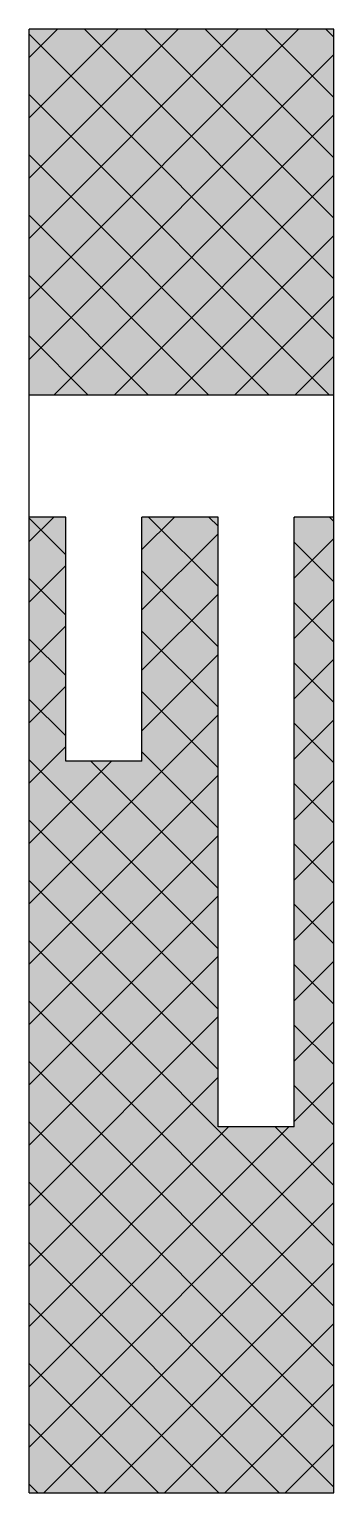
# Model space of a CAD drawing. Header units: metres. Extents: x 0 to 0.5, y 0 to 2.4.
import ezdxf

# ---------------------------------------------------------------- set-up
doc = ezdxf.new("R2010")
doc.units = ezdxf.units.M
doc.header["$LTSCALE"] = 0.2

msp = doc.modelspace()

# ---------------------------------------------------------------- hatches: boundary and pattern name
h = msp.add_hatch()
h.set_pattern_fill('L45L135', color=256, scale=0.07, style=0)
h.set_pattern_definition([(45, (-647.95233, -239.22438), (-0.049497475, 0.049497475), []), (135, (-647.95233, -239.22438), (-0.049497475, -0.049497475), [])])
h.paths.add_polyline_path([(0, 1.8), (0.5, 1.8), (0.5, 2.4), (0, 2.4)])
h = msp.add_hatch(color=254)
h.dxf.hatch_style = 1
h.paths.add_polyline_path([(0.5, 2.4), (0, 2.4), (0, 1.8), (0.5, 1.8)])
h.paths.add_polyline_path([(0.31, 1.6), (0.185, 1.6), (0.185, 1.2), (0.06, 1.2), (0.06, 1.6), (0, 1.6), (0, 0), (0.5, 0), (0.5, 1.6), (0.435, 1.6), (0.435, 0.6), (0.31, 0.6)])
h = msp.add_hatch()
h.set_pattern_fill('L45L135', color=256, scale=0.07, style=0)
h.set_pattern_definition([(45, (-647.95233, -239.42438), (-0.049497475, 0.049497475), []), (135, (-647.95233, -239.42438), (-0.049497475, -0.049497475), [])])
h.paths.add_polyline_path([(0.5, 0), (0.5, 1.6), (0.435, 1.6), (0.435, 0.6), (0.31, 0.6), (0.31, 1.6), (0.185, 1.6), (0.185, 1.2), (0.06, 1.2), (0.06, 1.6), (0, 1.6), (0, 0)])

# ---------------------------------------------------------------- linework, layer by layer
for p, q in [((0.5, 2.4), (0, 2.4)), ((0, 0), (0, 2.4)), ((0.5, 0), (0.5, 2.4)), ((0.5, 1.8), (0, 1.8)), ((0.06, 1.6), (0, 1.6)), ((0.06, 1.2), (0.06, 1.6)), ((0.31, 1.6), (0.185, 1.6)), ((0.185, 1.2), (0.185, 1.6)), ((0.31, 0.6), (0.31, 1.6)), ((0.5, 1.6), (0.435, 1.6)), ((0.435, 0.6), (0.435, 1.6)), ((0.185, 1.2), (0.06, 1.2)), ((0.435, 0.6), (0.31, 0.6)), ((0, 0), (0.5, 0))]:
    msp.add_line(p, q)

doc.saveas('drawing.dxf')
